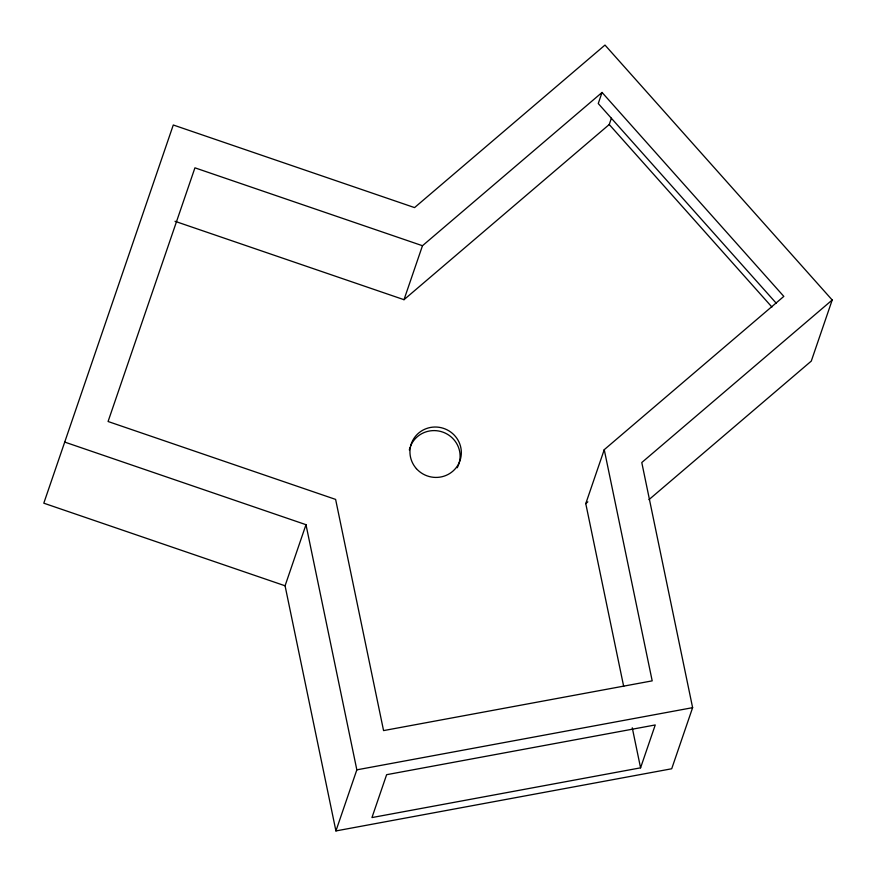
<?xml version="1.0" encoding="UTF-8"?>
<svg xmlns="http://www.w3.org/2000/svg" width="876" height="876" viewBox="0 0 876 876"><rect width="100%" height="100%" fill="white"/><g stroke="black" fill="none" stroke-linecap="round" stroke-linejoin="round"><path stroke-width="1.31" d="M285.072 585.792L43.8 503.185L173.284 124.994L414.556 207.601L604.987 45.07L832.2 299.997L641.779 462.528L692.62 707.666L671.706 768.767L335.924 830.93L285.072 585.792L305.987 524.691L64.715 442.084M175.003 221.289L404 299.691L422.473 245.729L602.053 92.451L783.823 296.395L604.243 449.673L585.77 503.634L623.69 686.434M335.924 830.93L356.839 769.84L305.987 524.691M602.053 92.451L598.253 103.532L776.399 303.392M404 299.691L609.236 124.512L611.393 118.205M640.575 767.836L655.248 724.956L386.623 774.691L371.95 817.571L640.575 767.836L632.264 727.803M832.2 299.997L811.285 361.087L648.952 499.649M585.77 503.634L587.84 501.86M356.839 769.84L692.62 707.666M422.473 245.729L194.932 167.831L108.076 421.509L335.618 499.408L383.568 730.595L652.193 680.86L604.243 449.673M609.236 124.512L771.92 307.038M410.494 446.223A25.765 25.141 18.9 0 1 445.052 433.018A25.765 25.141 18.9 0 1 457.217 467.762M409.322 449.979A25.765 25.141 18.9 0 1 410.034 447.45M416.396 468.649A25.765 25.141 18.9 0 0 460.01 460.579A25.765 25.141 18.9 0 0 430.499 427.455A25.765 25.141 18.9 0 0 416.396 468.649"/></g></svg>
